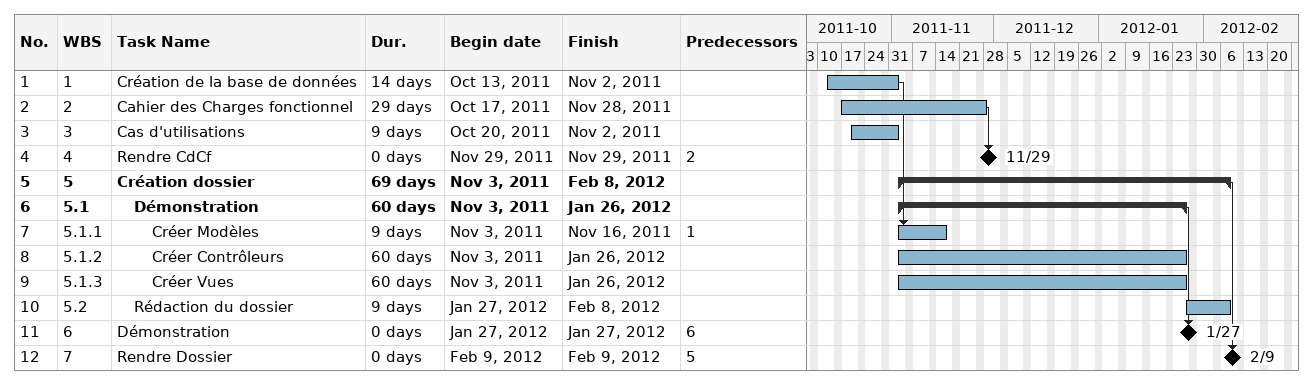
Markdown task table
| ID | WBS | Task | Duration | Start | Finish | Predecessors |
|---|---|---|---|---|---|---|
| 1 | 1 | Création de la base de données | 14d | 2011-10-13 | 2011-11-02 |  |
| 2 | 2 | Cahier des Charges fonctionnel | 29d | 2011-10-17 | 2011-11-28 |  |
| 3 | 3 | Cas d'utilisations | 9d | 2011-10-20 | 2011-11-02 |  |
| 4 | 4 | Rendre CdCf | 0d | 2011-11-29 | 2011-11-29 | 2 |
| 5 | 5 | **Création dossier** | 69d | 2011-11-03 | 2012-02-08 |  |
| 6 | 5.1 | **Démonstration** | 60d | 2011-11-03 | 2012-01-26 |  |
| 7 | 5.1.1 | Créer Modèles | 9d | 2011-11-03 | 2011-11-16 | 1 |
| 8 | 5.1.2 | Créer Contrôleurs | 60d | 2011-11-03 | 2012-01-26 |  |
| 9 | 5.1.3 | Créer Vues | 60d | 2011-11-03 | 2012-01-26 |  |
| 10 | 5.2 | Rédaction du dossier | 9d | 2012-01-27 | 2012-02-08 |  |
| 11 | 6 | Démonstration | 0d | 2012-01-27 | 2012-01-27 | 6 |
| 12 | 7 | Rendre Dossier | 0d | 2012-02-09 | 2012-02-09 | 5 |
